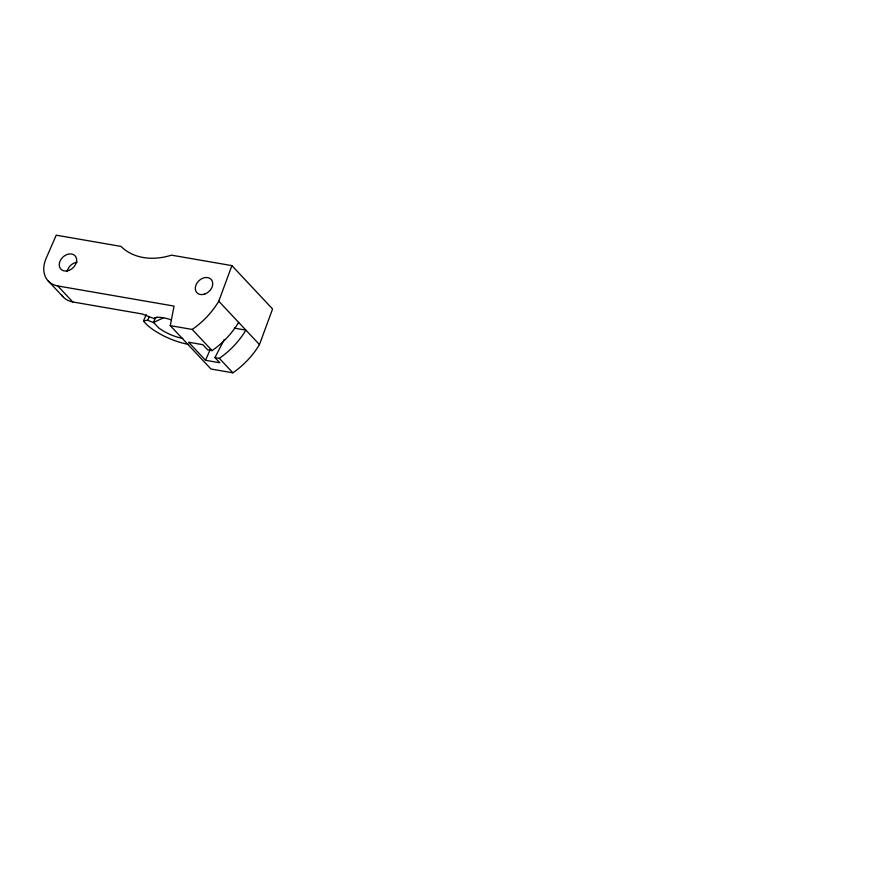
<?xml version="1.0" encoding="UTF-8"?>
<svg xmlns="http://www.w3.org/2000/svg" width="877" height="877" viewBox="0 0 877 877"><rect width="100%" height="100%" fill="white"/><g stroke="black" fill="none" stroke-linecap="round" stroke-linejoin="round"><path stroke-width="1.32" d="M170.281 325.641L174.063 306.095L57.75 285.946A27.066 20.478 -43.2 0 1 46.01 258.66L56.227 235.179L120.927 246.393A66.455 50.274 -43.2 0 0 171.464 255.152L231.901 265.621L272.572 308.989L259.46 344.595A70.916 53.65 -43.2 0 1 232.898 372.813L210.951 369.009L170.281 325.641L192.227 329.445L212.081 350.614A70.916 53.65 -43.2 0 0 238.632 322.385M192.227 329.445A70.916 53.65 -43.2 0 0 218.779 301.217L231.901 265.621M188.511 344.365L185.88 343.861A34.05 11.028 23.5 0 1 144.256 321.925L143.565 320.763L146.251 314.591M143.565 320.763L147.698 320.302L149.32 316.586M147.698 320.302L153.475 322.539L155.624 317.595M224.238 339.509L214.953 357.597L219.798 362.76L205.536 360.283L210.305 349.298M153.475 322.539L163.144 317.956M61.511 294.782A27.066 20.478 -43.2 0 0 72.758 301.951L142.14 313.966L153.957 318.57L155.92 317.627A21.651 7.016 23.5 0 1 171.377 319.897M153.957 318.57L157.082 317.079M234.291 328.119L245.9 330.136A70.916 53.65 -43.2 0 1 219.338 358.353L214.953 357.597M212.081 350.614L207.685 349.846L202.85 344.683L188.588 342.216L205.536 360.283M153.738 322.637L158.627 327.823A21.651 7.016 23.5 0 0 182.767 338.412M218.779 301.217L259.46 344.595M219.338 358.353L232.898 372.813M57.75 285.946L72.758 301.951M48.147 280.892L63.155 296.897M67.123 271.585A9.746 7.367 -43.2 0 1 77.209 262.201M68.724 270.467A9.746 7.367 -43.2 0 0 75.093 255.821A9.746 7.367 -43.2 0 0 60.064 261.094A9.746 7.367 -43.2 0 0 68.724 270.467M204.79 294.047A9.746 7.367 -43.2 0 0 211.149 279.401A9.746 7.367 -43.2 0 0 196.119 284.674A9.746 7.367 -43.2 0 0 204.79 294.047"/></g></svg>
